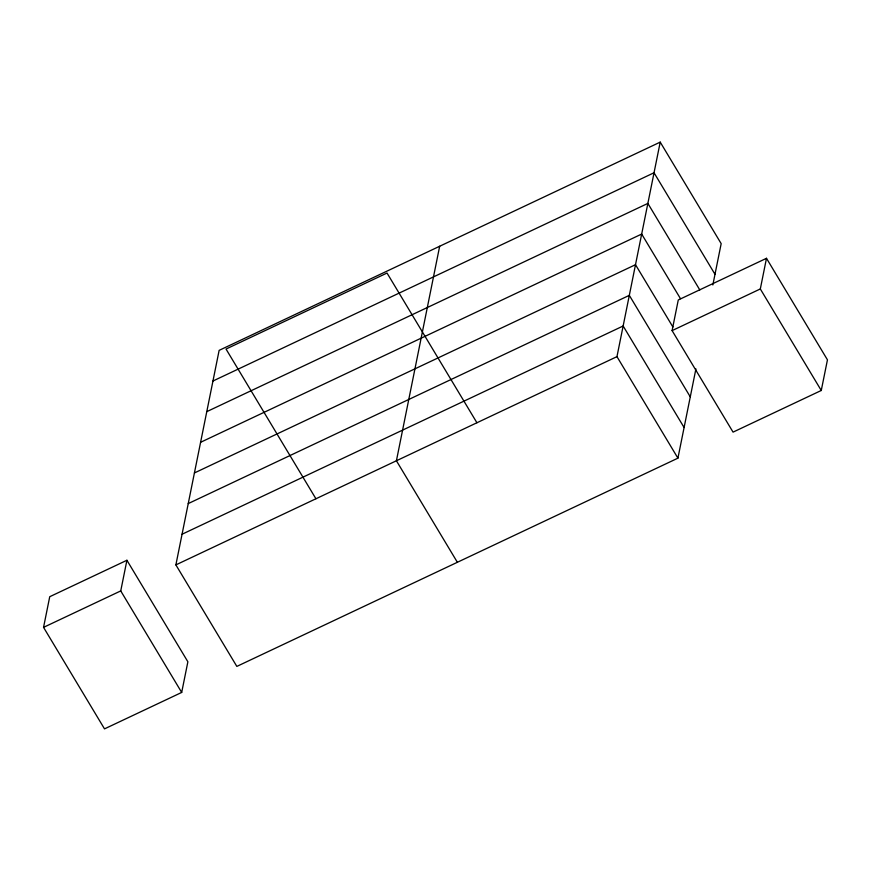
<?xml version="1.0" encoding="UTF-8"?>
<svg xmlns="http://www.w3.org/2000/svg" width="871" height="871" viewBox="0 0 871 871"><rect width="100%" height="100%" fill="white"/><g stroke="black" fill="none" stroke-linecap="round" stroke-linejoin="round"><path stroke-width="1.31" d="M43.55 627.36L49.734 596.711L126.916 560.271L187.875 661.786L181.691 692.434L104.509 728.875L43.55 627.36L120.742 590.919L126.916 560.271M695.918 368.89L677.921 458.157L236.836 666.402L175.877 564.887L219.133 350.371L660.218 142.125L721.177 243.64L712.848 284.948M439.67 246.243L396.414 460.759L457.373 562.285M677.921 458.157L616.962 356.642L660.218 142.125M672.096 330.61L678.28 299.962L766.491 258.306L827.45 359.832L821.266 390.48L733.055 432.125L672.096 330.61L760.318 288.954L766.491 258.306M212.949 381.019L654.034 172.763L714.993 274.289M206.775 411.656L647.861 203.411L699.805 289.934M200.591 442.305L641.677 234.059L680.469 298.655M194.418 472.953L635.503 264.697L672.902 326.995M188.234 503.59L629.319 295.345L690.278 396.86M182.05 534.239L623.146 325.994L684.094 427.509M175.877 564.887L616.962 356.642M760.318 288.954L821.266 390.48M476.916 422.751L387.029 273.037L226.025 349.053L315.923 498.767M120.742 590.919L181.691 692.434"/></g></svg>
